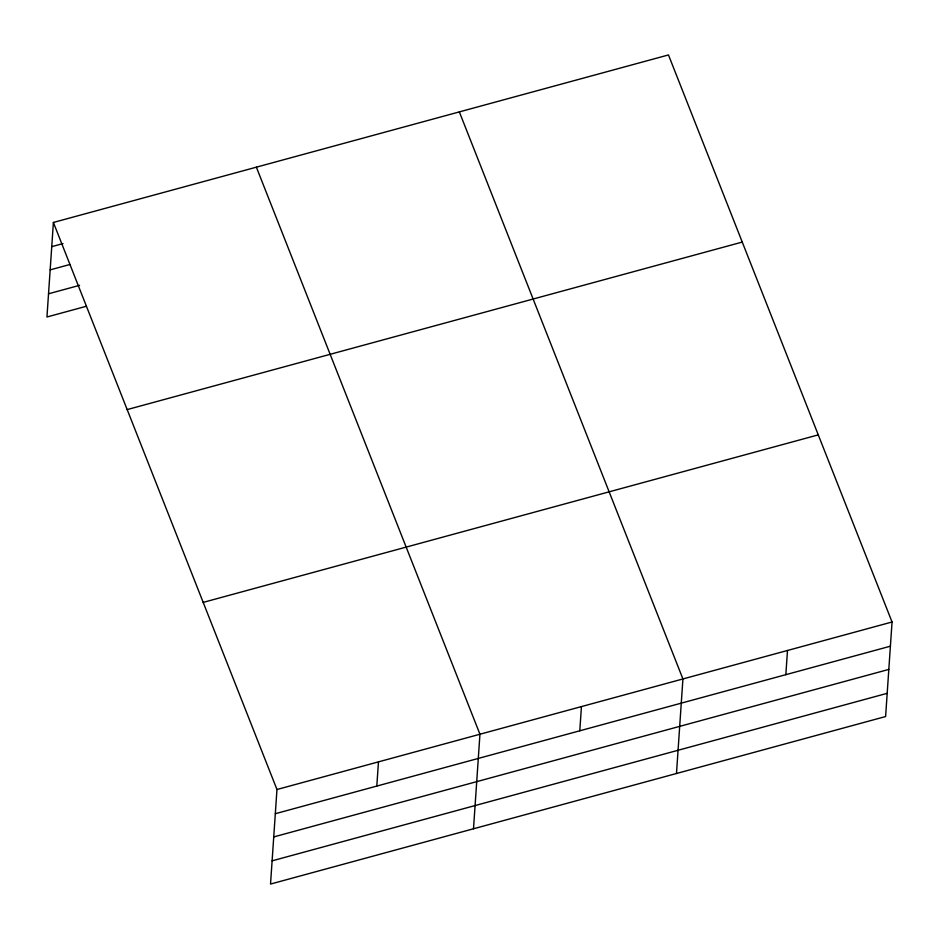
<?xml version="1.0" encoding="UTF-8"?>
<svg xmlns="http://www.w3.org/2000/svg" width="939" height="939" viewBox="0 0 939 939"><rect width="100%" height="100%" fill="white"/><g stroke="black" fill="none" stroke-linecap="round" stroke-linejoin="round"><path stroke-width="1.41" d="M53.394 222.461L276.97 789.511L270.526 884.057L885.606 716.539L892.05 622.005L668.474 54.943L53.394 222.461L46.95 316.995L86.423 306.243M376.809 786.072L378.464 761.881M473.502 828.773L479.946 734.239L256.37 167.177M579.786 730.8L581.441 706.598M676.479 773.49L682.923 678.956L459.347 111.905M785.837 674.683L787.492 650.481M51.751 246.664L63.019 243.588M50.166 269.869L69.897 264.493M48.535 293.79L79.545 285.339M127.176 409.592L742.256 242.074M203.188 602.392L818.268 434.874M276.97 789.511L892.05 622.005M275.327 813.714L890.395 646.196M273.742 836.931L888.822 669.413M272.11 860.84L887.191 693.322"/></g></svg>
